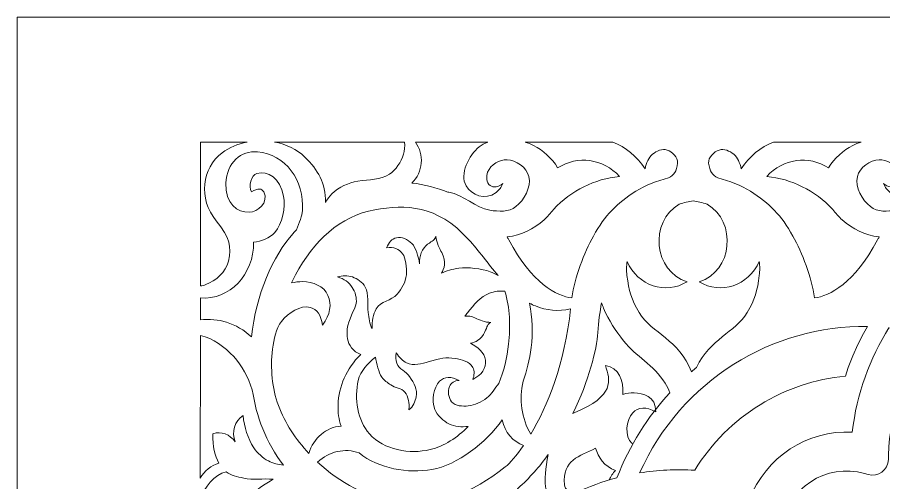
# Model space of a CAD drawing. Header units: inches. Extents: x 0.2 to 21.9, y -14.5 to -3.5.
# Drawn here: x 0.176 to 3.173, y -5.24 to -3.629 of the extents above; entities that cross this region are included whole.
import ezdxf

# ---------------------------------------------------------------- set-up
doc = ezdxf.new("R2010")
doc.units = ezdxf.units.IN
doc.header["$MEASUREMENT"] = 0
doc.layers.add('Layer 1', color=7, linetype='Continuous')

msp = doc.modelspace()

# ---------------------------------------------------------------- linework, layer by layer
at = {"layer": 'Layer 1', "color": 250, "lineweight": 18, "true_color": 0x231f20}
msp.add_lwpolyline([(0.1756, -14.5134), (16.7661, -14.5134), (16.7661, -3.629), (0.1756, -3.629), (0.1756, -14.5134)], dxfattribs=at)
at = {"layer": 'Layer 1', "color": 250, "lineweight": 9, "true_color": 0x231f20}
msp.add_lwpolyline([(3.1172, -4.6998), (3.1034, -4.7242), (3.0841, -4.7624), (3.0664, -4.8017), (3.0506, -4.842), (3.0406, -4.8713)], dxfattribs=at)
for points, knots in [([(0.8088, -4.0609), (0.8088, -4.0609), (0.9704, -4.0609), (0.9704, -4.0609), (0.9386, -4.0669), (0.9087, -4.0792), (0.8842, -4.0978), (0.8138, -4.1512), (0.8008, -4.2569), (0.8639, -4.3339), (0.9126, -4.3933), (0.9167, -4.4233), (0.9062, -4.4731), (0.898, -4.5116), (0.8616, -4.5408), (0.828, -4.5546), (0.8218, -4.5572), (0.8153, -4.5584), (0.8088, -4.5586), (0.8088, -4.5586), (0.8088, -4.0609), (0.8088, -4.0609)], [0, 0, 0, 0, 1, 1, 1, 2, 2, 2, 3, 3, 3, 4, 4, 4, 5, 5, 5, 6, 6, 6, 7, 7, 7, 7]), ([(1.5157, -4.0609), (1.5157, -4.0609), (1.0656, -4.0609), (1.0656, -4.0609), (1.1054, -4.0685), (1.1426, -4.0858), (1.1704, -4.1127), (1.2178, -4.1587), (1.2408, -4.2015), (1.2424, -4.2705), (1.248, -4.2592), (1.2551, -4.2492), (1.2637, -4.2407), (1.2881, -4.2165), (1.3213, -4.2021), (1.3537, -4.1964), (1.3939, -4.1894), (1.4314, -4.1939), (1.4629, -4.1724), (1.4853, -4.157), (1.5036, -4.131), (1.5115, -4.1032), (1.515, -4.0907), (1.5166, -4.0751), (1.5157, -4.0609)], [0, 0, 0, 0, 1, 1, 1, 2, 2, 2, 3, 3, 3, 4, 4, 4, 5, 5, 5, 6, 6, 6, 7, 7, 7, 8, 8, 8, 8]), ([(1.5529, -4.0609), (1.5529, -4.0609), (1.803, -4.0609), (1.803, -4.0609), (1.7925, -4.0651), (1.7826, -4.0707), (1.7736, -4.0778), (1.7383, -4.1056), (1.7043, -4.1728), (1.7285, -4.2125), (1.7477, -4.244), (1.7932, -4.2651), (1.8319, -4.2356), (1.8425, -4.2275), (1.8502, -4.218), (1.8551, -4.2042), (1.839, -4.2178), (1.8244, -4.2201), (1.8113, -4.2112), (1.7992, -4.203), (1.797, -4.1794), (1.8028, -4.1651), (1.8135, -4.1389), (1.8445, -4.1207), (1.8705, -4.122), (1.901, -4.1236), (1.9377, -4.148), (1.9454, -4.1806), (1.9542, -4.2177), (1.9287, -4.262), (1.9006, -4.2845), (1.8761, -4.304), (1.8407, -4.3013), (1.8108, -4.2971), (1.7604, -4.2901), (1.7194, -4.2423), (1.669, -4.235), (1.6677, -4.2348), (1.6664, -4.2346), (1.6652, -4.2345), (1.6268, -4.2191), (1.5848, -4.2077), (1.5406, -4.2028), (1.5799, -4.1663), (1.5839, -4.1028), (1.5529, -4.0609)], [0, 0, 0, 0, 1, 1, 1, 2, 2, 2, 3, 3, 3, 4, 4, 4, 5, 5, 5, 6, 6, 6, 7, 7, 7, 8, 8, 8, 9, 9, 9, 10, 10, 10, 11, 11, 11, 12, 12, 12, 13, 13, 13, 14, 14, 14, 15, 15, 15, 15]), ([(1.9322, -4.0609), (1.9425, -4.0642), (1.9525, -4.0683), (1.9618, -4.0729), (1.9934, -4.0887), (2.0256, -4.1166), (2.045, -4.1504), (2.1143, -4.1058), (2.2022, -4.1181), (2.2592, -4.1802), (2.1734, -4.1882), (2.0929, -4.2285), (2.031, -4.2942), (2.0209, -4.3077), (2.0094, -4.3199), (1.9981, -4.3302), (1.9623, -4.3631), (1.9197, -4.3829), (1.8703, -4.3896), (1.8725, -4.3931), (1.8744, -4.3965), (1.8762, -4.3999), (1.954, -4.5486), (2.043, -4.596), (2.094, -4.6001), (2.1047, -4.5284), (2.1363, -4.4453), (2.169, -4.3864), (2.2088, -4.3145), (2.2494, -4.2733), (2.3155, -4.2312), (2.3476, -4.2108), (2.3886, -4.1955), (2.4283, -4.1853), (2.4479, -4.1754), (2.457, -4.1625), (2.4601, -4.1337), (2.4623, -4.1137), (2.4412, -4.0943), (2.4237, -4.0885), (2.4071, -4.083), (2.3872, -4.0917), (2.3734, -4.1033), (2.3597, -4.115), (2.3521, -4.1337), (2.3474, -4.1531), (2.3191, -4.1105), (2.2801, -4.0785), (2.2358, -4.0608), (2.2358, -4.0608), (1.9322, -4.0609), (1.9322, -4.0609)], [0, 0, 0, 0, 1, 1, 1, 2, 2, 2, 3, 3, 3, 4, 4, 4, 5, 5, 5, 6, 6, 6, 7, 7, 7, 8, 8, 8, 9, 9, 9, 10, 10, 10, 11, 11, 11, 12, 12, 12, 13, 13, 13, 14, 14, 14, 15, 15, 15, 16, 16, 16, 17, 17, 17, 17]), ([(2.792, -4.0608), (2.792, -4.0608), (3.0956, -4.0609), (3.0956, -4.0609), (3.0852, -4.0642), (3.0753, -4.0683), (3.066, -4.0729), (3.0343, -4.0887), (3.0022, -4.1166), (2.9827, -4.1504), (2.9135, -4.1058), (2.8256, -4.1181), (2.7686, -4.1802), (2.8544, -4.1882), (2.9349, -4.2285), (2.9967, -4.2942), (3.0068, -4.3077), (3.0184, -4.3199), (3.0297, -4.3302), (3.0655, -4.3631), (3.1081, -4.3829), (3.1575, -4.3896), (3.1553, -4.3931), (3.1533, -4.3965), (3.1516, -4.3999), (3.0737, -4.5486), (2.9848, -4.596), (2.9338, -4.6001), (2.9231, -4.5284), (2.8915, -4.4453), (2.8588, -4.3864), (2.8189, -4.3145), (2.7784, -4.2733), (2.7122, -4.2312), (2.6802, -4.2108), (2.6391, -4.1955), (2.5995, -4.1853), (2.5799, -4.1754), (2.5708, -4.1625), (2.5676, -4.1337), (2.5654, -4.1137), (2.5865, -4.0943), (2.604, -4.0885), (2.6206, -4.083), (2.6406, -4.0917), (2.6543, -4.1033), (2.6681, -4.115), (2.6756, -4.1337), (2.6804, -4.1531), (2.7086, -4.1105), (2.7477, -4.0785), (2.792, -4.0608)], [0, 0, 0, 0, 1, 1, 1, 2, 2, 2, 3, 3, 3, 4, 4, 4, 5, 5, 5, 6, 6, 6, 7, 7, 7, 8, 8, 8, 9, 9, 9, 10, 10, 10, 11, 11, 11, 12, 12, 12, 13, 13, 13, 14, 14, 14, 15, 15, 15, 16, 16, 16, 17, 17, 17, 17]), ([(3.2248, -4.0609), (3.2353, -4.0651), (3.2452, -4.0707), (3.2542, -4.0778), (3.2894, -4.1056), (3.3235, -4.1728), (3.2993, -4.2125), (3.28, -4.244), (3.2346, -4.2651), (3.1958, -4.2356), (3.1852, -4.2275), (3.1775, -4.218), (3.1727, -4.2042), (3.1888, -4.2178), (3.2034, -4.2201), (3.2165, -4.2112), (3.2286, -4.203), (3.2308, -4.1794), (3.2249, -4.1651), (3.2142, -4.1389), (3.1833, -4.1207), (3.1573, -4.122), (3.1267, -4.1236), (3.09, -4.148), (3.0823, -4.1806), (3.0736, -4.2177), (3.0991, -4.262), (3.1272, -4.2845), (3.1516, -4.304), (3.1871, -4.3013), (3.217, -4.2971), (3.2674, -4.2901), (3.3084, -4.2423), (3.3587, -4.235), (3.36, -4.2348), (3.3613, -4.2346), (3.3626, -4.2345), (3.401, -4.2191), (3.443, -4.2077), (3.4872, -4.2028), (3.4478, -4.1663), (3.4439, -4.1028), (3.4749, -4.0609), (3.4749, -4.0609), (3.2248, -4.0609), (3.2248, -4.0609)], [0, 0, 0, 0, 1, 1, 1, 2, 2, 2, 3, 3, 3, 4, 4, 4, 5, 5, 5, 6, 6, 6, 7, 7, 7, 8, 8, 8, 9, 9, 9, 10, 10, 10, 11, 11, 11, 12, 12, 12, 13, 13, 13, 14, 14, 14, 15, 15, 15, 15]), ([(0.8088, -4.6006), (0.9086, -4.609), (0.9952, -4.5195), (0.9928, -4.408), (1.0203, -4.405), (1.0488, -4.3941), (1.067, -4.3736), (1.0914, -4.3461), (1.1044, -4.2857), (1.0968, -4.2481), (1.0845, -4.1866), (1.0432, -4.1587), (1.0044, -4.1698), (0.9849, -4.1754), (0.974, -4.2139), (0.9864, -4.2337), (1.0081, -4.2199), (1.0212, -4.2204), (1.0281, -4.2337), (1.0476, -4.271), (1.0055, -4.3031), (0.9787, -4.3041), (0.9378, -4.3056), (0.8943, -4.2747), (0.8972, -4.2029), (0.9, -4.1326), (0.9504, -4.0893), (1.0065, -4.0947), (1.1039, -4.104), (1.1685, -4.1919), (1.1622, -4.2987), (1.1612, -4.3151), (1.1513, -4.3399), (1.1414, -4.3649), (1.1376, -4.3689), (1.1338, -4.373), (1.13, -4.3771), (1.0595, -4.4549), (1.0016, -4.5887), (0.9855, -4.7357), (0.9599, -4.7118), (0.9312, -4.6947), (0.8996, -4.6846), (0.874, -4.6764), (0.838, -4.6732), (0.8088, -4.676), (0.8088, -4.676), (0.8088, -4.6006), (0.8088, -4.6006)], [0, 0, 0, 0, 1, 1, 1, 2, 2, 2, 3, 3, 3, 4, 4, 4, 5, 5, 5, 6, 6, 6, 7, 7, 7, 8, 8, 8, 9, 9, 9, 10, 10, 10, 11, 11, 11, 12, 12, 12, 13, 13, 13, 14, 14, 14, 15, 15, 15, 16, 16, 16, 16]), ([(1.2958, -5.0443), (1.2882, -5.0213), (1.2845, -4.9967), (1.2853, -4.9714), (1.2876, -4.9054), (1.3138, -4.8469), (1.3639, -4.7961), (1.3506, -4.7922), (1.3398, -4.7845), (1.3315, -4.7731), (1.3178, -4.7543), (1.3148, -4.7311), (1.3168, -4.7072), (1.3193, -4.6784), (1.344, -4.6416), (1.3478, -4.6196), (1.3511, -4.6008), (1.3446, -4.5795), (1.3343, -4.5641), (1.3224, -4.5461), (1.306, -4.5345), (1.283, -4.5282), (1.3012, -4.5224), (1.3186, -4.5224), (1.3351, -4.5282), (1.3523, -4.5343), (1.3698, -4.5459), (1.3791, -4.563), (1.393, -4.5883), (1.3847, -4.622), (1.3899, -4.651), (1.3934, -4.6697), (1.3921, -4.692), (1.4034, -4.7064), (1.4035, -4.7065), (1.4035, -4.7066), (1.4036, -4.7067), (1.4013, -4.6811), (1.4059, -4.6584), (1.4174, -4.6384), (1.4327, -4.612), (1.4697, -4.6105), (1.4893, -4.5879), (1.5073, -4.5672), (1.5182, -4.5487), (1.5216, -4.5203), (1.5244, -4.4966), (1.518, -4.4599), (1.5097, -4.4489), (1.495, -4.4297), (1.4776, -4.4234), (1.4531, -4.4276), (1.4605, -4.408), (1.4718, -4.3963), (1.487, -4.3922), (1.5054, -4.3873), (1.527, -4.3982), (1.5409, -4.4124), (1.5547, -4.4265), (1.5626, -4.458), (1.5673, -4.4821), (1.5675, -4.4688), (1.5686, -4.4556), (1.5727, -4.445), (1.5835, -4.4174), (1.6083, -4.4071), (1.6144, -4.4019), (1.6203, -4.3968), (1.6222, -4.3925), (1.6238, -4.3872), (1.6255, -4.4097), (1.6373, -4.4311), (1.6438, -4.4435), (1.6608, -4.476), (1.6527, -4.4999), (1.6427, -4.5154), (1.6596, -4.5073), (1.6794, -4.5009), (1.7037, -4.4976), (1.732, -4.4937), (1.7842, -4.4995), (1.8111, -4.5098), (1.821, -4.5135), (1.8303, -4.518), (1.839, -4.5231), (1.8042, -4.4822), (1.772, -4.4371), (1.7371, -4.3985), (1.6266, -4.2767), (1.5201, -4.2777), (1.4125, -4.2954), (1.2931, -4.315), (1.1994, -4.4063), (1.1381, -4.5209), (1.1333, -4.53), (1.1286, -4.5393), (1.124, -4.5487), (1.1367, -4.5461), (1.1494, -4.5442), (1.1622, -4.5442), (1.1986, -4.5442), (1.236, -4.5596), (1.2505, -4.592), (1.2644, -4.6233), (1.2582, -4.6574), (1.2317, -4.6946), (1.2261, -4.6605), (1.2123, -4.6403), (1.19, -4.6338), (1.1547, -4.6236), (1.1141, -4.6523), (1.0893, -4.682), (1.0684, -4.7069), (1.0649, -4.7436), (1.0581, -4.7777), (1.0513, -4.8454), (1.0565, -4.9128), (1.079, -4.973), (1.1019, -5.0342), (1.1387, -5.0906), (1.1841, -5.1392), (1.2005, -5.0856), (1.2447, -5.0481), (1.2958, -5.0443)], [0, 0, 0, 0, 1, 1, 1, 2, 2, 2, 3, 3, 3, 4, 4, 4, 5, 5, 5, 6, 6, 6, 7, 7, 7, 8, 8, 8, 9, 9, 9, 10, 10, 10, 11, 11, 11, 12, 12, 12, 13, 13, 13, 14, 14, 14, 15, 15, 15, 16, 16, 16, 17, 17, 17, 18, 18, 18, 19, 19, 19, 20, 20, 20, 21, 21, 21, 22, 22, 22, 23, 23, 23, 24, 24, 24, 25, 25, 25, 26, 26, 26, 27, 27, 27, 28, 28, 28, 29, 29, 29, 30, 30, 30, 31, 31, 31, 32, 32, 32, 33, 33, 33, 34, 34, 34, 35, 35, 35, 36, 36, 36, 37, 37, 37, 38, 38, 38, 39, 39, 39, 40, 40, 40, 41, 41, 41, 41]), ([(2.5082, -4.8563), (2.514, -4.8511), (2.5199, -4.8461), (2.5259, -4.8412), (2.5713, -4.7421), (2.6588, -4.7208), (2.701, -4.6508), (2.7273, -4.6071), (2.7361, -4.5744), (2.7429, -4.5225), (2.745, -4.5065), (2.7445, -4.4906), (2.7426, -4.4746), (2.7046, -4.5582), (2.6101, -4.5912), (2.5348, -4.5445), (2.6505, -4.5094), (2.6666, -4.3368), (2.5619, -4.2757), (2.5456, -4.2709), (2.5293, -4.2671), (2.5141, -4.2649), (2.5139, -4.2649), (2.5138, -4.2649), (2.5137, -4.2649), (2.4985, -4.2671), (2.4821, -4.2709), (2.4659, -4.2757), (2.3611, -4.3368), (2.3773, -4.5094), (2.493, -4.5445), (2.4176, -4.5912), (2.3232, -4.5582), (2.2851, -4.4746), (2.2833, -4.4906), (2.2827, -4.5065), (2.2848, -4.5225), (2.2917, -4.5744), (2.3004, -4.6071), (2.3268, -4.6508), (2.3711, -4.7242), (2.4651, -4.7441), (2.5082, -4.8563)], [0, 0, 0, 0, 1, 1, 1, 2, 2, 2, 3, 3, 3, 4, 4, 4, 5, 5, 5, 6, 6, 6, 7, 7, 7, 8, 8, 8, 9, 9, 9, 10, 10, 10, 11, 11, 11, 12, 12, 12, 13, 13, 13, 14, 14, 14, 14]), ([(1.8623, -4.5772), (1.844, -4.5755), (1.8264, -4.5779), (1.8094, -4.5842), (1.7766, -4.5965), (1.7561, -4.6236), (1.7328, -4.652), (1.7297, -4.6558), (1.7267, -4.66), (1.7239, -4.6644), (1.7342, -4.6623), (1.7464, -4.6633), (1.7611, -4.6702), (1.773, -4.6758), (1.7937, -4.6862), (1.8141, -4.6853), (1.8096, -4.6877), (1.8059, -4.6903), (1.8021, -4.6974), (1.7981, -4.7047), (1.7919, -4.7331), (1.7683, -4.7483), (1.7611, -4.7528), (1.7524, -4.7555), (1.7431, -4.7573), (1.7685, -4.7708), (1.7921, -4.789), (1.7949, -4.8165), (1.7979, -4.8443), (1.7833, -4.8664), (1.7512, -4.8826), (1.7571, -4.8703), (1.758, -4.8527), (1.7514, -4.8411), (1.7395, -4.8201), (1.7122, -4.8144), (1.6901, -4.8104), (1.6605, -4.8051), (1.6381, -4.8097), (1.6004, -4.8209), (1.5744, -4.8286), (1.5473, -4.8369), (1.5224, -4.8255), (1.509, -4.8194), (1.4964, -4.8066), (1.4869, -4.7912), (1.4844, -4.8031), (1.4843, -4.8161), (1.4886, -4.827), (1.4966, -4.8474), (1.5202, -4.8553), (1.5327, -4.8728), (1.5498, -4.897), (1.5601, -4.9169), (1.5553, -4.9434), (1.5525, -4.9587), (1.5454, -4.977), (1.5306, -4.9877), (1.5306, -4.9876), (1.5306, -4.9875), (1.5306, -4.9874), (1.5323, -4.9666), (1.5284, -4.9429), (1.5163, -4.9269), (1.5048, -4.9118), (1.4823, -4.9131), (1.4675, -4.9019), (1.456, -4.8931), (1.4448, -4.8875), (1.4366, -4.875), (1.4251, -4.8577), (1.4201, -4.8287), (1.4144, -4.8054), (1.389, -4.8292), (1.3627, -4.8523), (1.355, -4.8862), (1.3409, -4.9476), (1.3531, -5.0265), (1.3936, -5.0713), (1.4444, -5.1276), (1.5337, -5.1428), (1.604, -5.1259), (1.6529, -5.1143), (1.6972, -5.0839), (1.7359, -5.0455), (1.7134, -5.0483), (1.6879, -5.0467), (1.6689, -5.0368), (1.6509, -5.0275), (1.6276, -5.0071), (1.6202, -4.9867), (1.609, -4.9561), (1.6142, -4.9109), (1.6368, -4.8893), (1.6538, -4.873), (1.6764, -4.872), (1.7044, -4.8861), (1.6874, -4.8875), (1.6761, -4.8946), (1.6705, -4.9076), (1.6637, -4.9236), (1.6673, -4.9472), (1.6783, -4.9601), (1.6918, -4.9759), (1.7164, -4.9761), (1.736, -4.9744), (1.7588, -4.9724), (1.781, -4.9609), (1.7998, -4.9466), (1.8167, -4.9337), (1.8281, -4.9138), (1.8414, -4.8968), (1.8595, -4.8544), (1.8698, -4.8067), (1.875, -4.7603), (1.8818, -4.6998), (1.8808, -4.6347), (1.8623, -4.5772)], [0, 0, 0, 0, 1, 1, 1, 2, 2, 2, 3, 3, 3, 4, 4, 4, 5, 5, 5, 6, 6, 6, 7, 7, 7, 8, 8, 8, 9, 9, 9, 10, 10, 10, 11, 11, 11, 12, 12, 12, 13, 13, 13, 14, 14, 14, 15, 15, 15, 16, 16, 16, 17, 17, 17, 18, 18, 18, 19, 19, 19, 20, 20, 20, 21, 21, 21, 22, 22, 22, 23, 23, 23, 24, 24, 24, 25, 25, 25, 26, 26, 26, 27, 27, 27, 28, 28, 28, 29, 29, 29, 30, 30, 30, 31, 31, 31, 32, 32, 32, 33, 33, 33, 34, 34, 34, 35, 35, 35, 36, 36, 36, 37, 37, 37, 38, 38, 38, 39, 39, 39, 39]), ([(1.9518, -5.0728), (1.9203, -5.0181), (1.911, -4.9513), (1.9259, -4.8893), (1.9394, -4.8528), (1.9473, -4.8156), (1.9534, -4.7725), (1.9605, -4.7222), (1.9576, -4.6698), (1.9482, -4.6191), (1.9546, -4.6226), (1.9613, -4.6258), (1.9681, -4.6286), (2.0066, -4.6445), (2.0471, -4.6478), (2.0897, -4.6387), (2.0705, -4.8269), (2.0093, -4.9762), (1.9518, -5.0728)], [0, 0, 0, 0, 1, 1, 1, 2, 2, 2, 3, 3, 3, 4, 4, 4, 5, 5, 5, 6, 6, 6, 6]), ([(2.3053, -5.1065), (2.3042, -5.1057), (2.3031, -5.1048), (2.302, -5.1039), (2.2766, -5.0813), (2.2812, -5.0232), (2.3049, -4.9983), (2.3237, -4.9785), (2.3516, -4.9758), (2.3848, -4.9956), (2.3848, -4.9382), (2.3405, -4.9324), (2.3094, -4.9294), (2.2966, -4.9281), (2.2837, -4.9304), (2.2711, -4.9351), (2.2731, -4.8849), (2.2571, -4.8419), (2.2105, -4.8343), (2.2266, -4.8857), (2.245, -4.9401), (2.1024, -4.9983), (2.101, -4.9989), (2.0995, -4.9996), (2.0982, -5.0003), (2.1532, -4.8876), (2.1802, -4.7797), (2.1839, -4.7204), (2.1863, -4.6831), (2.1909, -4.6489), (2.1973, -4.6175), (2.1993, -4.624), (2.2015, -4.6304), (2.2041, -4.6366), (2.2212, -4.6779), (2.2466, -4.7151), (2.2734, -4.7495), (2.316, -4.8042), (2.3757, -4.8308), (2.4176, -4.8964), (2.4238, -4.9061), (2.4292, -4.9172), (2.4334, -4.9289), (2.3567, -5.0122), (2.2939, -5.1112), (2.2503, -5.2234), (2.2003, -5.2365), (2.152, -5.254), (2.106, -5.2757), (2.0855, -5.2734), (2.0701, -5.2647), (2.0687, -5.2477), (2.0611, -5.1603), (2.1204, -5.1489), (2.1766, -5.1212), (2.1848, -5.1511), (2.2063, -5.1847), (2.2455, -5.1985), (2.2361, -5.2077), (2.2287, -5.2188), (2.2236, -5.2308)], [0, 0, 0, 0, 1, 1, 1, 2, 2, 2, 3, 3, 3, 4, 4, 4, 5, 5, 5, 6, 6, 6, 7, 7, 7, 8, 8, 8, 9, 9, 9, 10, 10, 10, 11, 11, 11, 12, 12, 12, 13, 13, 13, 14, 14, 14, 15, 15, 15, 16, 16, 16, 17, 17, 17, 18, 18, 18, 19, 19, 19, 20, 20, 20, 20]), ([(2.5558, -5.268), (2.534, -5.3083), (2.5164, -5.3521), (2.5037, -5.3991), (2.5782, -5.403), (2.6535, -5.4193), (2.7273, -5.4495), (2.7273, -5.4495), (2.7393, -5.4544), (2.7393, -5.4544), (2.7716, -5.4681), (2.8079, -5.4474), (2.8139, -5.412), (2.8139, -5.412), (2.8161, -5.3983), (2.8161, -5.3983), (2.8395, -5.2591), (2.9745, -5.1709), (3.1069, -5.2086), (3.1069, -5.2086), (3.1198, -5.2123), (3.1198, -5.2123), (3.1541, -5.2224), (3.1884, -5.1966), (3.1895, -5.1599), (3.1895, -5.1599), (3.1899, -5.1456), (3.1899, -5.1456), (3.1945, -4.9893), (3.2472, -4.847), (3.3324, -4.7325), (3.2858, -4.7188), (3.2387, -4.7095), (3.1915, -4.7044), (3.1248, -4.8098), (3.08, -4.9322), (3.0644, -5.0656), (2.9091, -5.057), (2.7656, -5.1512), (2.7078, -5.2998), (2.6572, -5.2841), (2.6065, -5.2737), (2.5558, -5.268)], [0, 0, 0, 0, 1, 1, 1, 2, 2, 2, 3, 3, 3, 4, 4, 4, 5, 5, 5, 6, 6, 6, 7, 7, 7, 8, 8, 8, 9, 9, 9, 10, 10, 10, 11, 11, 11, 12, 12, 12, 13, 13, 13, 14, 14, 14, 14]), ([(0.8088, -4.7309), (0.8533, -4.7399), (0.8928, -4.7705), (0.9243, -4.804), (0.9539, -4.8357), (0.9735, -4.8752), (0.9884, -4.9184), (1.0021, -5.0105), (1.0358, -5.101), (1.0962, -5.1802), (1.0782, -5.1773), (1.0605, -5.1738), (1.0444, -5.1651), (1.0247, -5.1546), (1.0064, -5.1389), (0.9938, -5.1193), (0.973, -5.087), (0.9606, -5.0497), (0.9566, -5.0076), (0.9276, -5.0264), (0.9165, -5.0656), (0.9291, -5.0986), (0.9115, -5.0733), (0.8811, -5.0615), (0.8521, -5.0707), (0.8521, -5.117), (0.8586, -5.1473), (0.8731, -5.1723), (0.8461, -5.1806), (0.8233, -5.1997), (0.8087, -5.2251), (0.8087, -5.2251), (0.8088, -4.7309), (0.8088, -4.7309)], [0, 0, 0, 0, 1, 1, 1, 2, 2, 2, 3, 3, 3, 4, 4, 4, 5, 5, 5, 6, 6, 6, 7, 7, 7, 8, 8, 8, 9, 9, 9, 10, 10, 10, 11, 11, 11, 11]), ([(1.3585, -5.1371), (1.4253, -5.1927), (1.5275, -5.2093), (1.6099, -5.1948), (1.6994, -5.179), (1.7958, -5.1031), (1.8536, -5.023), (1.8616, -5.0654), (1.8902, -5.0992), (1.9275, -5.1113)], [0, 0, 0, 0, 1, 1, 1, 2, 2, 2, 3, 3, 3, 3]), ([(1.9274, -5.1112), (1.9028, -5.1473), (1.8802, -5.1726), (1.8636, -5.1859), (1.7545, -5.2736), (1.6152, -5.3326), (1.482, -5.3083), (1.388, -5.2911), (1.2916, -5.2407), (1.2141, -5.169), (1.2542, -5.1318), (1.3089, -5.1197), (1.359, -5.1372)], [0, 0, 0, 0, 1, 1, 1, 2, 2, 2, 3, 3, 3, 4, 4, 4, 4]), ([(1.7241, -5.6105), (1.7139, -5.5904), (1.7047, -5.5629), (1.7077, -5.5444), (1.7137, -5.5079), (1.7429, -5.4805), (1.7661, -5.4537), (1.7891, -5.4272), (1.8274, -5.3988), (1.8487, -5.3707), (1.8657, -5.3483), (1.8733, -5.3361), (1.8816, -5.3085), (1.8868, -5.2911), (1.8971, -5.2743), (1.9081, -5.2597), (1.9476, -5.2245), (1.9824, -5.1848), (2.0127, -5.1431), (2.0022, -5.1906), (2.0004, -5.2351), (2.0025, -5.2518), (2.0029, -5.2543), (2.0081, -5.2951), (2.0376, -5.3109), (1.9113, -5.3834), (1.8036, -5.4867), (1.7241, -5.6105)], [0, 0, 0, 0, 1, 1, 1, 2, 2, 2, 3, 3, 3, 4, 4, 4, 5, 5, 5, 6, 6, 6, 7, 7, 7, 8, 8, 8, 9, 9, 9, 9]), ([(0.8087, -5.3013), (0.8216, -5.2558), (0.8579, -5.2116), (0.898, -5.2025), (0.9154, -5.216), (0.9357, -5.2191), (0.9589, -5.2249), (0.9906, -5.2329), (1.0268, -5.2249), (1.061, -5.2287), (1.0019, -5.2605), (0.9365, -5.3164), (0.8841, -5.4038), (0.8377, -5.481), (0.8163, -5.5533), (0.8087, -5.6164), (0.8087, -5.6164), (0.8087, -5.3013), (0.8087, -5.3013)], [0, 0, 0, 0, 1, 1, 1, 2, 2, 2, 3, 3, 3, 4, 4, 4, 5, 5, 5, 6, 6, 6, 6])]:
    msp.add_open_spline(points, degree=3, knots=knots, dxfattribs=at)
for points in [[(3.1171, -4.6998), (2.7898, -4.6943), (2.473, -4.8848), (2.3288, -5.2067)], [(3.0405, -4.8713), (2.832, -4.8911), (2.6355, -5.008), (2.5195, -5.1973)], [(2.5195, -5.1973), (2.4544, -5.1932), (2.3906, -5.1967), (2.3288, -5.2067)]]:
    msp.add_open_spline(points, degree=3, dxfattribs=at)

doc.saveas('drawing.dxf')
